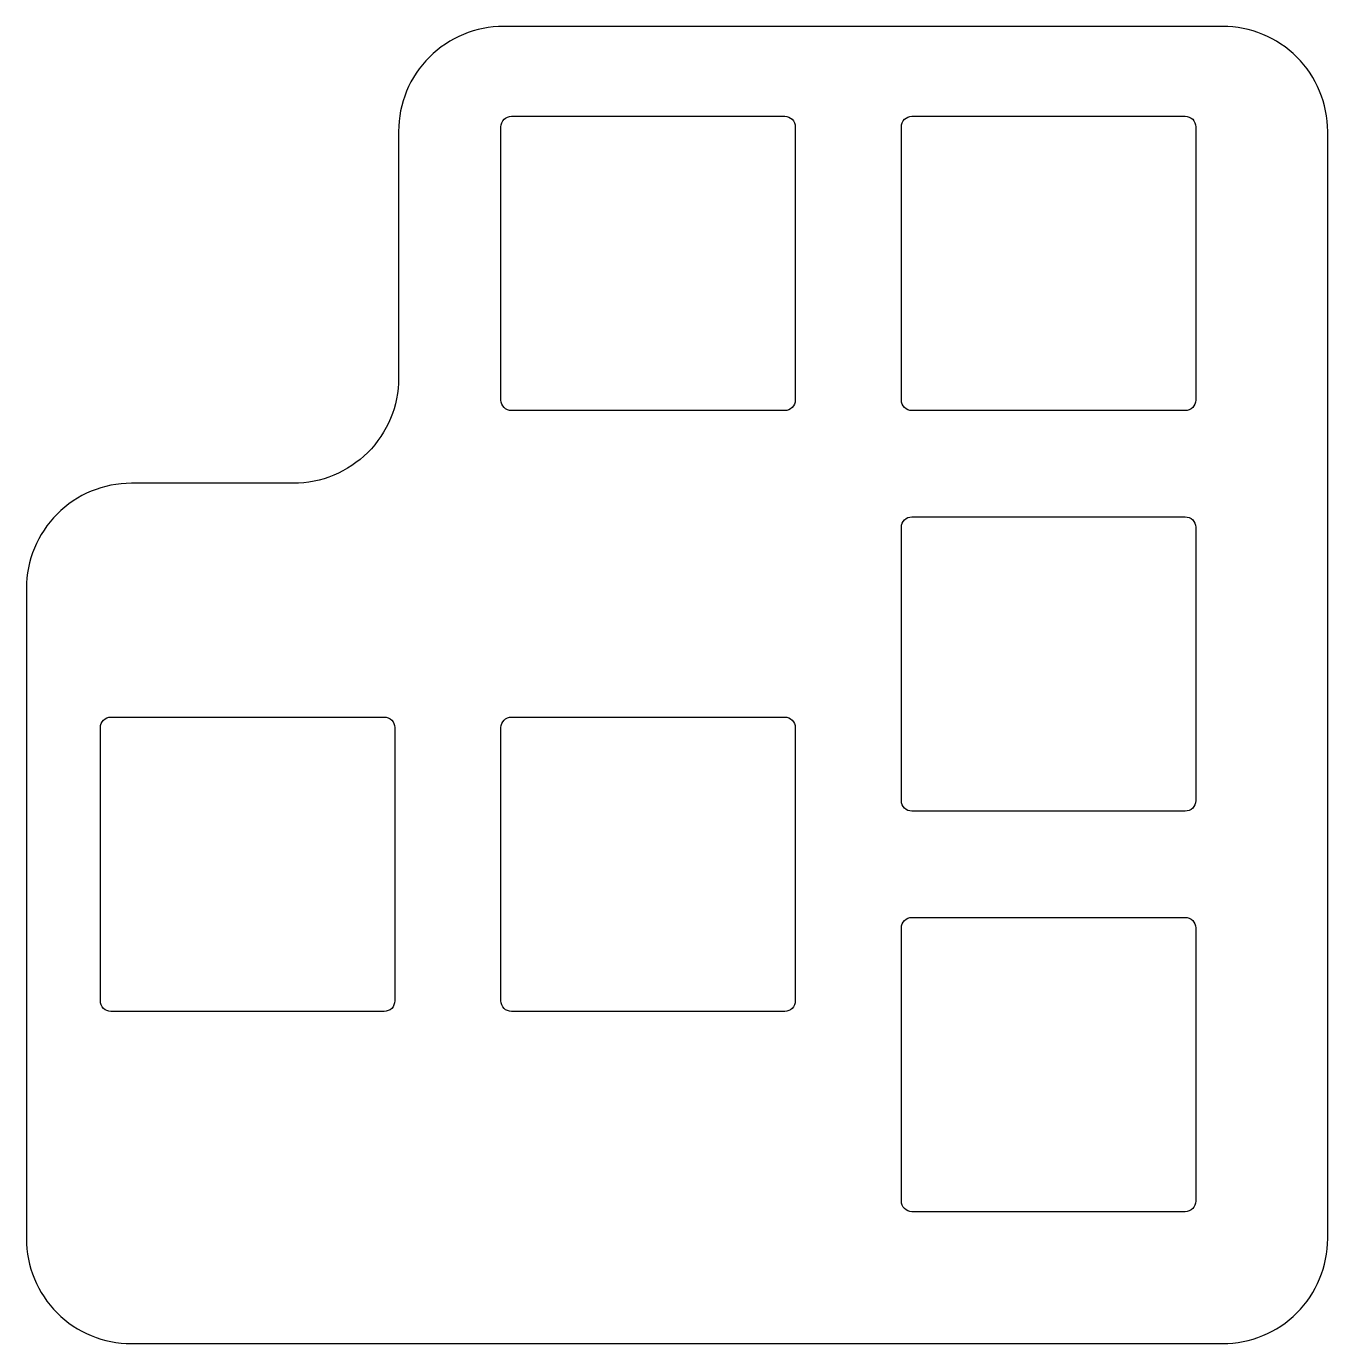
# Model space of a CAD drawing. Header units: millimetres. Extents: x -51.7 to 10.2, y 64.9 to 127.5.
import ezdxf

# ---------------------------------------------------------------- set-up
doc = ezdxf.new("R2010")
doc.units = ezdxf.units.MM
doc.layers.get('0').update_dxf_attribs({"linetype": 'CONTINUOUS'})

msp = doc.modelspace()

# ---------------------------------------------------------------- linework, layer by layer
for points in [[(-51.717, 69.875, 0.414214), (-46.717, 64.875), (5.183, 64.875, 0.414214), (10.183, 69.875), (10.183, 122.525, 0.414214), (5.183, 127.525), (-29.012, 127.525, 0.414214), (-34.012, 122.525), (-34.012, 110.796, -0.414214), (-39.012, 105.796), (-46.717, 105.796, 0.414214), (-51.717, 100.796)], [(-51.717, 69.875, 0.414214), (-46.717, 64.875), (5.183, 64.875, 0.414214), (10.183, 69.875), (10.183, 122.525, 0.414214), (5.183, 127.525), (-29.012, 127.525, 0.414214), (-34.012, 122.525), (-34.012, 110.796, -0.414214), (-39.012, 105.796), (-46.717, 105.796, 0.414214), (-51.717, 100.796)], [(-28.642, 123.25), (-15.642, 123.25, -0.414214), (-15.142, 122.75), (-15.142, 109.75, -0.414214), (-15.642, 109.25), (-28.642, 109.25, -0.414214), (-29.142, 109.75), (-29.142, 122.75, -0.414214)], [(-28.642, 123.25), (-15.642, 123.25, -0.414214), (-15.142, 122.75), (-15.142, 109.75, -0.414214), (-15.642, 109.25), (-28.642, 109.25, -0.414214), (-29.142, 109.75), (-29.142, 122.75, -0.414214)], [(-9.592, 123.25), (3.408, 123.25, -0.414214), (3.908, 122.75), (3.908, 109.75, -0.414214), (3.408, 109.25), (-9.592, 109.25, -0.414214), (-10.092, 109.75), (-10.092, 122.75, -0.414214)], [(-9.592, 123.25), (3.408, 123.25, -0.414214), (3.908, 122.75), (3.908, 109.75, -0.414214), (3.408, 109.25), (-9.592, 109.25, -0.414214), (-10.092, 109.75), (-10.092, 122.75, -0.414214)], [(-9.592, 104.2), (3.408, 104.2, -0.414214), (3.908, 103.7), (3.908, 90.7, -0.414214), (3.408, 90.2), (-9.592, 90.2, -0.414214), (-10.092, 90.7), (-10.092, 103.7, -0.414214)], [(-9.592, 104.2), (3.408, 104.2, -0.414214), (3.908, 103.7), (3.908, 90.7, -0.414214), (3.408, 90.2), (-9.592, 90.2, -0.414214), (-10.092, 90.7), (-10.092, 103.7, -0.414214)], [(-34.192, 94.175), (-34.192, 81.175, -0.414214), (-34.692, 80.675), (-47.692, 80.675, -0.414214), (-48.192, 81.175), (-48.192, 94.175, -0.414214), (-47.692, 94.675), (-34.692, 94.675, -0.414214)], [(-34.192, 94.175), (-34.192, 81.175, -0.414214), (-34.692, 80.675), (-47.692, 80.675, -0.414214), (-48.192, 81.175), (-48.192, 94.175, -0.414214), (-47.692, 94.675), (-34.692, 94.675, -0.414214)], [(-15.142, 94.175), (-15.142, 81.175, -0.414214), (-15.642, 80.675), (-28.642, 80.675, -0.414214), (-29.142, 81.175), (-29.142, 94.175, -0.414214), (-28.642, 94.675), (-15.642, 94.675, -0.414214)], [(-15.142, 94.175), (-15.142, 81.175, -0.414214), (-15.642, 80.675), (-28.642, 80.675, -0.414214), (-29.142, 81.175), (-29.142, 94.175, -0.414214), (-28.642, 94.675), (-15.642, 94.675, -0.414214)], [(-9.592, 85.15), (3.408, 85.15, -0.414214), (3.908, 84.65), (3.908, 71.65, -0.414214), (3.408, 71.15), (-9.592, 71.15, -0.414214), (-10.092, 71.65), (-10.092, 84.65, -0.414214)], [(-9.592, 85.15), (3.408, 85.15, -0.414214), (3.908, 84.65), (3.908, 71.65, -0.414214), (3.408, 71.15), (-9.592, 71.15, -0.414214), (-10.092, 71.65), (-10.092, 84.65, -0.414214)]]:
    msp.add_lwpolyline(points, format="xyb", close=True)

doc.saveas('drawing.dxf')
